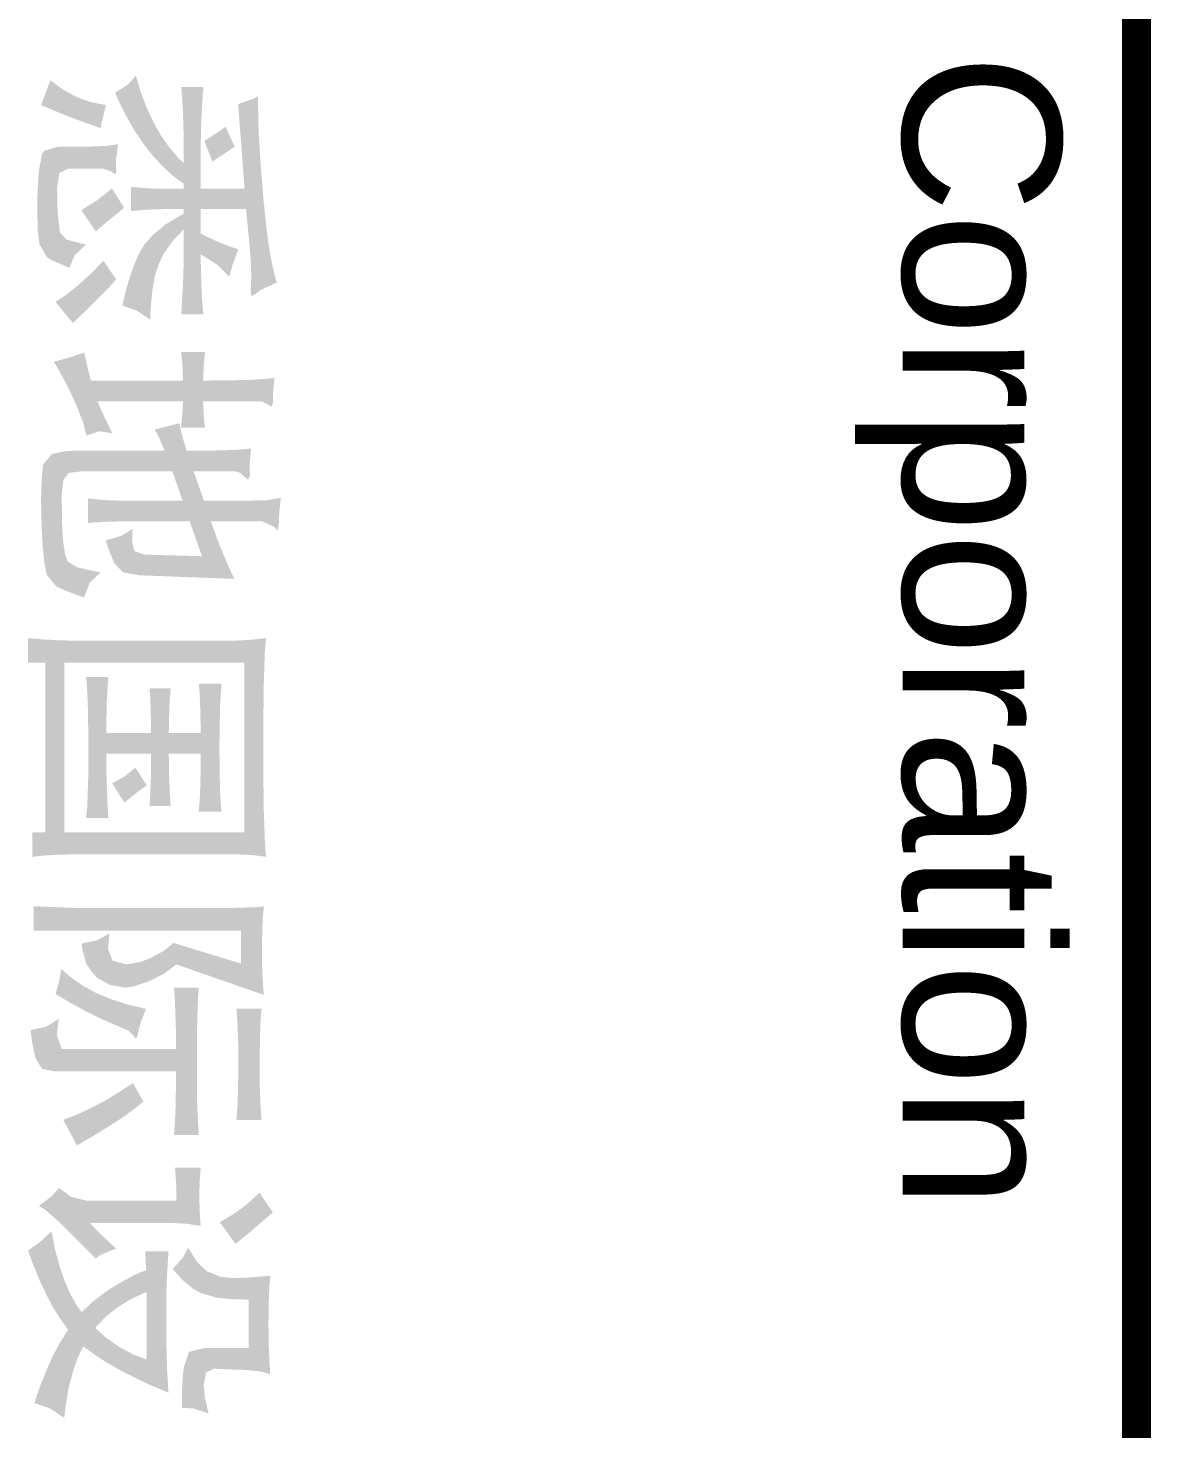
# Model space of a CAD drawing. Extents: x 447078 to 1776277, y 243534 to 519428.
# Drawn here: x 543856.4 to 544128.6, y 296993.2 to 297332.8 of the extents above; entities that cross this region are included whole.
import ezdxf

# ---------------------------------------------------------------- set-up
doc = ezdxf.new("R2010")
doc.units = 0
doc.header["$LTSCALE"] = 1000
doc.header["$MEASUREMENT"] = 0
for name, color, linetype in [('G-0-XREF', 2, 'Continuous'), ('图框CCDI_B0GA1+0.00$0$G-ANNO-TEXT', 33, 'Continuous'), ('图框CCDI_B0GA1+0.00$0$G-BORD', 3, 'Continuous')]:
    doc.layers.add(name, color=color, linetype=linetype)
doc.styles.add('图框CCDI_B0GA1+0.00$0$Standard', font='txt')

# ---------------------------------------------------------------- blocks, each defined once
blk = doc.blocks.new('图框CCDI_B0GA1+0.00$0$block31')
at = {"layer": '图框CCDI_B0GA1+0.00$0$G-ANNO-TEXT'}
h = blk.add_hatch(color=256, dxfattribs=at)
h.paths.add_polyline_path([(26.408, 29.581), (26.358, 29.565), (26.223, 29.532), (26.058, 29.499), (25.863, 29.469), (25.635, 29.443), (25.378, 29.416), (25.282, 29.41), (25.061, 29.39), (24.853, 29.377), (24.659, 29.364), (24.477, 29.357), (24.305, 29.354), (26.546, 29.321), (26.497, 29.387)])
h.paths.add_polyline_path([(24.15, 29.354), (24.18, 29.297), (24.246, 29.113), (24.263, 29.113), (24.345, 29.119), (24.487, 29.129), (24.688, 29.146), (24.952, 29.165), (25.272, 29.189), (25.517, 29.208), (26.018, 29.255), (26.137, 29.264), (26.319, 29.271), (26.573, 29.274), (26.546, 29.321), (24.305, 29.354)])
h.paths.add_polyline_path([(26.573, 29.274), (26.319, 29.271), (26.507, 29.264)], flags=17)
h.paths.add_polyline_path([(25.517, 29.208), (25.272, 29.189), (25.272, 28.657), (24.81, 28.657), (25.517, 28.657)])
h.paths.add_polyline_path([(26.005, 29.113), (25.969, 29.007), (25.899, 28.832), (25.814, 28.657), (25.517, 28.657), (26.068, 28.657), (26.071, 28.667), (26.193, 28.859), (26.299, 28.964), (26.335, 29.004), (26.259, 29.027), (26.206, 29.04)])
h.paths.add_polyline_path([(24.761, 29.07), (24.52, 28.958), (24.583, 28.872), (24.692, 28.703), (24.942, 28.799), (24.886, 28.885)])
h.paths.add_polyline_path([(24.038, 28.69), (24.038, 28.423), (24.177, 28.433), (24.355, 28.443), (24.546, 28.449), (24.748, 28.453), (24.962, 28.453), (25.764, 28.453), (25.843, 28.453), (26.068, 28.657), (25.517, 28.657), (24.81, 28.657), (24.8, 28.657), (24.593, 28.661), (24.395, 28.667), (24.21, 28.677)])
h.paths.add_polyline_path([(26.794, 28.69), (26.642, 28.677), (26.454, 28.667), (26.263, 28.661), (26.068, 28.657), (25.843, 28.453), (26.045, 28.453), (26.239, 28.449), (26.431, 28.443), (26.616, 28.433), (26.794, 28.423)])
h.paths.add_polyline_path([(25.764, 28.453), (24.962, 28.453), (25.573, 28.453), (25.599, 28.406), (25.708, 28.225), (25.827, 28.083), (25.949, 27.974), (25.966, 27.964), (26.088, 27.895), (26.249, 27.829), (26.447, 27.766), (26.688, 27.707), (26.688, 27.713), (26.748, 27.882), (26.857, 28.047), (26.731, 28.05), (26.52, 28.07), (26.342, 28.099), (26.193, 28.146), (26.061, 28.208), (25.909, 28.314)])
h.paths.add_polyline_path([(24.962, 28.453), (24.906, 28.393), (24.777, 28.284), (24.635, 28.182), (24.474, 28.09), (24.299, 28.007), (24.107, 27.934), (23.899, 27.872), (24.005, 27.779), (24.107, 27.621), (24.193, 27.657), (24.381, 27.75), (24.556, 27.849), (24.718, 27.958), (24.863, 28.07), (24.995, 28.192), (25.111, 28.317), (25.213, 28.453), (25.272, 28.453), (25.517, 28.453), (25.573, 28.453)])
h.paths.add_polyline_path([(25.517, 28.453), (25.272, 28.453), (25.272, 28.281), (25.272, 28.205), (25.266, 28.017), (25.249, 27.812), (25.543, 27.812), (25.533, 27.908), (25.52, 28.103), (25.517, 28.281)], flags=16)
h.paths.add_polyline_path([(25.503, 27.73), (25.266, 27.581), (25.309, 27.532), (25.421, 27.387), (25.53, 27.212), (25.791, 27.387), (25.741, 27.439), (25.612, 27.595)])
h.paths.add_polyline_path([(24.731, 27.657), (24.751, 27.529), (24.761, 27.314), (24.761, 26.994), (24.764, 26.921), (24.81, 26.763), (24.847, 26.736), (25.051, 26.697), (25.137, 26.69), (25.322, 26.68), (25.533, 26.677), (25.563, 26.677), (25.787, 26.684), (25.936, 26.703), (25.942, 26.703), (26.101, 26.793), (26.14, 26.859), (25.292, 26.918), (25.263, 26.918), (25.084, 26.944), (25.028, 27.047), (25.028, 27.479), (25.061, 27.571), (25.098, 27.621), (24.989, 27.631), (24.923, 27.631)])
h.paths.add_polyline_path([(26.371, 27.634), (26.144, 27.479), (26.147, 27.476), (26.309, 27.317), (26.444, 27.169), (26.556, 27.03), (26.642, 26.898), (26.899, 27.109), (26.758, 27.255), (26.616, 27.4), (26.487, 27.529)])
h.paths.add_polyline_path([(25.065, 27.634), (24.989, 27.631), (25.098, 27.621)], flags=16)
h.paths.add_polyline_path([(24.256, 27.509), (24.223, 27.33), (24.16, 27.156), (24.071, 26.991), (23.956, 26.835), (24.259, 26.723), (24.259, 26.727), (24.325, 26.885), (24.395, 27.053), (24.464, 27.241), (24.536, 27.443)])
h.paths.add_polyline_path([(25.946, 27.268), (25.932, 27.198), (25.886, 27.03), (25.8, 26.951), (25.794, 26.951), (25.596, 26.928), (25.484, 26.921), (25.292, 26.918), (26.14, 26.859), (26.23, 27.066), (26.078, 27.129)])
h = blk.add_hatch(color=256, dxfattribs=at)
h.paths.add_polyline_path([(26.408, 29.581), (26.358, 29.565), (26.223, 29.532), (26.058, 29.499), (25.863, 29.469), (25.635, 29.443), (25.378, 29.416), (25.282, 29.41), (25.061, 29.39), (24.853, 29.377), (24.659, 29.364), (24.477, 29.357), (24.305, 29.354), (26.546, 29.321), (26.497, 29.387)])
h.paths.add_polyline_path([(24.15, 29.354), (24.18, 29.297), (24.246, 29.113), (24.263, 29.113), (24.345, 29.119), (24.487, 29.129), (24.688, 29.146), (24.952, 29.165), (25.272, 29.189), (25.517, 29.208), (26.018, 29.255), (26.137, 29.264), (26.319, 29.271), (26.573, 29.274), (26.546, 29.321), (24.305, 29.354)])
h.paths.add_polyline_path([(26.573, 29.274), (26.319, 29.271), (26.507, 29.264)], flags=17)
h.paths.add_polyline_path([(25.517, 29.208), (25.272, 29.189), (25.272, 28.657), (24.81, 28.657), (25.517, 28.657)])
h.paths.add_polyline_path([(26.005, 29.113), (25.969, 29.007), (25.899, 28.832), (25.814, 28.657), (25.517, 28.657), (26.068, 28.657), (26.071, 28.667), (26.193, 28.859), (26.299, 28.964), (26.335, 29.004), (26.259, 29.027), (26.206, 29.04)])
h.paths.add_polyline_path([(24.761, 29.07), (24.52, 28.958), (24.583, 28.872), (24.692, 28.703), (24.942, 28.799), (24.886, 28.885)])
h.paths.add_polyline_path([(24.038, 28.69), (24.038, 28.423), (24.177, 28.433), (24.355, 28.443), (24.546, 28.449), (24.748, 28.453), (24.962, 28.453), (25.764, 28.453), (25.843, 28.453), (26.068, 28.657), (25.517, 28.657), (24.81, 28.657), (24.8, 28.657), (24.593, 28.661), (24.395, 28.667), (24.21, 28.677)])
h.paths.add_polyline_path([(26.794, 28.69), (26.642, 28.677), (26.454, 28.667), (26.263, 28.661), (26.068, 28.657), (25.843, 28.453), (26.045, 28.453), (26.239, 28.449), (26.431, 28.443), (26.616, 28.433), (26.794, 28.423)])
h.paths.add_polyline_path([(25.764, 28.453), (24.962, 28.453), (25.573, 28.453), (25.599, 28.406), (25.708, 28.225), (25.827, 28.083), (25.949, 27.974), (25.966, 27.964), (26.088, 27.895), (26.249, 27.829), (26.447, 27.766), (26.688, 27.707), (26.688, 27.713), (26.748, 27.882), (26.857, 28.047), (26.731, 28.05), (26.52, 28.07), (26.342, 28.099), (26.193, 28.146), (26.061, 28.208), (25.909, 28.314)])
h.paths.add_polyline_path([(24.962, 28.453), (24.906, 28.393), (24.777, 28.284), (24.635, 28.182), (24.474, 28.09), (24.299, 28.007), (24.107, 27.934), (23.899, 27.872), (24.005, 27.779), (24.107, 27.621), (24.193, 27.657), (24.381, 27.75), (24.556, 27.849), (24.718, 27.958), (24.863, 28.07), (24.995, 28.192), (25.111, 28.317), (25.213, 28.453), (25.272, 28.453), (25.517, 28.453), (25.573, 28.453)])
h.paths.add_polyline_path([(25.517, 28.453), (25.272, 28.453), (25.272, 28.281), (25.272, 28.205), (25.266, 28.017), (25.249, 27.812), (25.543, 27.812), (25.533, 27.908), (25.52, 28.103), (25.517, 28.281)], flags=16)
h.paths.add_polyline_path([(25.503, 27.73), (25.266, 27.581), (25.309, 27.532), (25.421, 27.387), (25.53, 27.212), (25.791, 27.387), (25.741, 27.439), (25.612, 27.595)])
h.paths.add_polyline_path([(24.731, 27.657), (24.751, 27.529), (24.761, 27.314), (24.761, 26.994), (24.764, 26.921), (24.81, 26.763), (24.847, 26.736), (25.051, 26.697), (25.137, 26.69), (25.322, 26.68), (25.533, 26.677), (25.563, 26.677), (25.787, 26.684), (25.936, 26.703), (25.942, 26.703), (26.101, 26.793), (26.14, 26.859), (25.292, 26.918), (25.263, 26.918), (25.084, 26.944), (25.028, 27.047), (25.028, 27.479), (25.061, 27.571), (25.098, 27.621), (24.989, 27.631), (24.923, 27.631)])
h.paths.add_polyline_path([(26.371, 27.634), (26.144, 27.479), (26.147, 27.476), (26.309, 27.317), (26.444, 27.169), (26.556, 27.03), (26.642, 26.898), (26.899, 27.109), (26.758, 27.255), (26.616, 27.4), (26.487, 27.529)])
h.paths.add_polyline_path([(25.065, 27.634), (24.989, 27.631), (25.098, 27.621)], flags=16)
h.paths.add_polyline_path([(24.256, 27.509), (24.223, 27.33), (24.16, 27.156), (24.071, 26.991), (23.956, 26.835), (24.259, 26.723), (24.259, 26.727), (24.325, 26.885), (24.395, 27.053), (24.464, 27.241), (24.536, 27.443)])
h.paths.add_polyline_path([(25.946, 27.268), (25.932, 27.198), (25.886, 27.03), (25.8, 26.951), (25.794, 26.951), (25.596, 26.928), (25.484, 26.921), (25.292, 26.918), (26.14, 26.859), (26.23, 27.066), (26.078, 27.129)])
h = blk.add_hatch(color=256, dxfattribs=at)
h.paths.add_polyline_path([(29.018, 29.628), (29.018, 29.624), (29.045, 29.469), (29.051, 29.241), (29.051, 28.697), (29.302, 28.779), (29.302, 29.37), (29.302, 29.403), (29.371, 29.552), (29.418, 29.591), (29.305, 29.608), (29.22, 29.608)])
h.paths.add_polyline_path([(27.563, 29.552), (27.569, 29.515), (27.579, 29.4), (27.589, 29.225), (27.593, 28.987), (27.596, 28.687), (27.847, 28.687), (27.847, 29.393), (27.883, 29.472), (27.916, 29.512), (27.876, 29.532), (27.741, 29.535)])
h.paths.add_polyline_path([(28.421, 29.268), (28.421, 29.258), (28.434, 29.109), (28.441, 28.934), (28.447, 28.727), (28.447, 28.486), (29.051, 28.439), (29.051, 27.75), (29.051, 27.684), (29.045, 27.499), (29.025, 27.291), (29.322, 27.291), (29.315, 27.373), (29.305, 27.568), (29.302, 27.75), (29.302, 28.525), (28.695, 28.571), (28.695, 29.066), (28.715, 29.139), (28.764, 29.189), (28.797, 29.231), (28.626, 29.251), (28.609, 29.251)])
h.paths.add_polyline_path([(28.751, 29.255), (28.626, 29.251), (28.797, 29.231)], flags=17)
h.paths.add_polyline_path([(29.999, 29.066), (29.883, 29.01), (29.728, 28.944), (29.533, 28.865), (29.302, 28.779), (29.051, 28.697), (29.725, 28.674), (29.705, 27.971), (29.662, 27.852), (29.546, 27.826), (29.923, 27.727), (29.956, 27.915)])
h.paths.add_polyline_path([(27.249, 28.71), (27.249, 28.42), (27.398, 28.436), (27.596, 28.443), (27.847, 28.443), (27.596, 28.687), (27.418, 28.694)])
h.paths.add_polyline_path([(28.167, 28.71), (28.061, 28.697), (27.847, 28.687), (27.596, 28.687), (27.847, 28.443), (27.992, 28.436), (28.167, 28.42)])
h.paths.add_polyline_path([(29.051, 28.697), (28.695, 28.571), (29.302, 28.525), (29.725, 28.674)])
h.paths.add_polyline_path([(28.447, 28.486), (28.263, 28.433), (28.114, 28.397), (28.19, 28.099), (28.256, 28.139), (28.447, 28.222), (28.695, 28.314), (29.051, 28.439)])
h.paths.add_polyline_path([(27.847, 28.443), (27.596, 28.443), (27.596, 27.327), (27.847, 27.406)])
h.paths.add_polyline_path([(28.695, 28.314), (28.447, 28.222), (28.447, 27.099), (28.451, 27.02), (28.487, 26.852), (28.612, 26.75), (28.632, 26.746), (28.781, 26.73), (29.032, 26.723), (29.041, 26.723), (29.249, 26.727), (29.441, 26.733), (29.616, 26.743), (29.804, 26.763), (29.952, 26.793), (30.091, 26.908), (29.028, 26.974), (28.975, 26.974), (28.797, 26.994), (28.715, 27.06), (28.695, 27.225)])
h.paths.add_polyline_path([(29.395, 27.832), (29.48, 27.69), (29.533, 27.505), (29.655, 27.548), (29.81, 27.611), (29.923, 27.72), (29.923, 27.727), (29.546, 27.826)], flags=17)
h.paths.add_polyline_path([(28.236, 27.588), (28.197, 27.568), (28.028, 27.486), (27.847, 27.406), (27.596, 27.327), (27.444, 27.288), (27.256, 27.245), (27.315, 27.073), (27.368, 26.878), (27.487, 26.948), (27.652, 27.037), (27.837, 27.126), (27.916, 27.159), (28.111, 27.235), (28.263, 27.274), (28.21, 27.426)])
h.paths.add_polyline_path([(29.919, 27.446), (29.906, 27.364), (29.857, 27.156), (29.787, 27.043), (29.701, 27.014), (29.55, 26.991), (29.325, 26.977), (29.028, 26.974), (30.091, 26.908), (30.147, 27.03), (30.226, 27.248), (30.216, 27.248), (30.048, 27.311)])
h = blk.add_hatch(color=256, dxfattribs=at)
h.paths.add_polyline_path([(29.018, 29.628), (29.018, 29.624), (29.045, 29.469), (29.051, 29.241), (29.051, 28.697), (29.302, 28.779), (29.302, 29.37), (29.302, 29.403), (29.371, 29.552), (29.418, 29.591), (29.305, 29.608), (29.22, 29.608)])
h.paths.add_polyline_path([(27.563, 29.552), (27.569, 29.515), (27.579, 29.4), (27.589, 29.225), (27.593, 28.987), (27.596, 28.687), (27.847, 28.687), (27.847, 29.393), (27.883, 29.472), (27.916, 29.512), (27.876, 29.532), (27.741, 29.535)])
h.paths.add_polyline_path([(28.421, 29.268), (28.421, 29.258), (28.434, 29.109), (28.441, 28.934), (28.447, 28.727), (28.447, 28.486), (29.051, 28.439), (29.051, 27.75), (29.051, 27.684), (29.045, 27.499), (29.025, 27.291), (29.322, 27.291), (29.315, 27.373), (29.305, 27.568), (29.302, 27.75), (29.302, 28.525), (28.695, 28.571), (28.695, 29.066), (28.715, 29.139), (28.764, 29.189), (28.797, 29.231), (28.626, 29.251), (28.609, 29.251)])
h.paths.add_polyline_path([(28.751, 29.255), (28.626, 29.251), (28.797, 29.231)], flags=17)
h.paths.add_polyline_path([(29.999, 29.066), (29.883, 29.01), (29.728, 28.944), (29.533, 28.865), (29.302, 28.779), (29.051, 28.697), (29.725, 28.674), (29.705, 27.971), (29.662, 27.852), (29.546, 27.826), (29.923, 27.727), (29.956, 27.915)])
h.paths.add_polyline_path([(27.249, 28.71), (27.249, 28.42), (27.398, 28.436), (27.596, 28.443), (27.847, 28.443), (27.596, 28.687), (27.418, 28.694)])
h.paths.add_polyline_path([(28.167, 28.71), (28.061, 28.697), (27.847, 28.687), (27.596, 28.687), (27.847, 28.443), (27.992, 28.436), (28.167, 28.42)])
h.paths.add_polyline_path([(29.051, 28.697), (28.695, 28.571), (29.302, 28.525), (29.725, 28.674)])
h.paths.add_polyline_path([(28.447, 28.486), (28.263, 28.433), (28.114, 28.397), (28.19, 28.099), (28.256, 28.139), (28.447, 28.222), (28.695, 28.314), (29.051, 28.439)])
h.paths.add_polyline_path([(27.847, 28.443), (27.596, 28.443), (27.596, 27.327), (27.847, 27.406)])
h.paths.add_polyline_path([(28.695, 28.314), (28.447, 28.222), (28.447, 27.099), (28.451, 27.02), (28.487, 26.852), (28.612, 26.75), (28.632, 26.746), (28.781, 26.73), (29.032, 26.723), (29.041, 26.723), (29.249, 26.727), (29.441, 26.733), (29.616, 26.743), (29.804, 26.763), (29.952, 26.793), (30.091, 26.908), (29.028, 26.974), (28.975, 26.974), (28.797, 26.994), (28.715, 27.06), (28.695, 27.225)])
h.paths.add_polyline_path([(29.395, 27.832), (29.48, 27.69), (29.533, 27.505), (29.655, 27.548), (29.81, 27.611), (29.923, 27.72), (29.923, 27.727), (29.546, 27.826)], flags=17)
h.paths.add_polyline_path([(28.236, 27.588), (28.197, 27.568), (28.028, 27.486), (27.847, 27.406), (27.596, 27.327), (27.444, 27.288), (27.256, 27.245), (27.315, 27.073), (27.368, 26.878), (27.487, 26.948), (27.652, 27.037), (27.837, 27.126), (27.916, 27.159), (28.111, 27.235), (28.263, 27.274), (28.21, 27.426)])
h.paths.add_polyline_path([(29.919, 27.446), (29.906, 27.364), (29.857, 27.156), (29.787, 27.043), (29.701, 27.014), (29.55, 26.991), (29.325, 26.977), (29.028, 26.974), (30.091, 26.908), (30.147, 27.03), (30.226, 27.248), (30.216, 27.248), (30.048, 27.311)])
h = blk.add_hatch(color=256, dxfattribs=at)
h.paths.add_polyline_path([(33.368, 29.453), (33.289, 29.443), (33.177, 29.436), (33.022, 29.43), (32.83, 29.423), (32.602, 29.42), (32.335, 29.416), (32.028, 29.416), (33.345, 29.274)])
h.paths.add_polyline_path([(30.718, 29.453), (30.738, 29.261), (33.071, 29.185), (33.071, 27.004), (31.015, 27.004), (30.744, 26.951), (30.734, 26.76), (30.718, 26.565), (31.015, 26.565), (31.015, 26.776), (33.071, 26.776), (33.342, 26.915), (33.338, 27.113), (33.338, 29.073), (33.345, 29.274), (32.028, 29.416), (31.761, 29.416), (31.484, 29.42), (31.249, 29.423), (31.055, 29.43), (30.903, 29.433), (30.791, 29.443)])
h.paths.add_polyline_path([(30.738, 29.261), (30.748, 29.073), (30.748, 27.106), (30.744, 26.951), (31.015, 27.004), (31.015, 29.185), (33.071, 29.185)], flags=17)
h.paths.add_polyline_path([(31.269, 28.911), (31.269, 28.634), (31.282, 28.637), (31.434, 28.647), (31.626, 28.654), (31.866, 28.657), (32.078, 28.885), (32.015, 28.885), (31.764, 28.888), (31.556, 28.892), (31.391, 28.901)], flags=16)
h.paths.add_polyline_path([(32.82, 28.911), (32.728, 28.901), (32.566, 28.892), (32.352, 28.888), (32.078, 28.885), (31.866, 28.657), (32.117, 28.657), (32.269, 28.657), (32.474, 28.654), (32.659, 28.647), (32.82, 28.634)], flags=16)
h.paths.add_polyline_path([(31.866, 28.657), (31.866, 28.271), (32.117, 28.271), (32.117, 28.657)], flags=16)
h.paths.add_polyline_path([(31.325, 28.294), (31.325, 28.037), (31.457, 28.047), (31.645, 28.053), (31.866, 28.057), (32.117, 28.057), (32.117, 28.271), (31.866, 28.271), (31.682, 28.274), (31.487, 28.281)], flags=16)
h.paths.add_polyline_path([(32.751, 28.294), (32.708, 28.291), (32.546, 28.281), (32.352, 28.274), (32.117, 28.271), (32.117, 28.057), (32.2, 28.057), (32.434, 28.053), (32.616, 28.047), (32.751, 28.037)], flags=16)
h.paths.add_polyline_path([(32.117, 28.057), (31.866, 28.057), (31.866, 27.515), (32.117, 27.515)], flags=16)
h.paths.add_polyline_path([(32.5, 28.004), (32.286, 27.865), (32.388, 27.743), (32.477, 27.585), (32.711, 27.733), (32.629, 27.832)], flags=16)
h.paths.add_polyline_path([(31.187, 27.538), (31.187, 27.268), (31.246, 27.274), (31.391, 27.284), (31.573, 27.291), (31.794, 27.294), (32.055, 27.297), (31.866, 27.515), (31.725, 27.515), (31.5, 27.519), (31.322, 27.529)], flags=16)
h.paths.add_polyline_path([(32.896, 27.538), (32.886, 27.538), (32.741, 27.529), (32.566, 27.522), (32.358, 27.515), (32.117, 27.515), (31.866, 27.515), (32.055, 27.297), (32.167, 27.297), (32.414, 27.294), (32.619, 27.288), (32.781, 27.281), (32.896, 27.268)], flags=16)
h.paths.add_polyline_path([(33.342, 26.915), (33.071, 26.776), (33.071, 26.618), (33.368, 26.618), (33.355, 26.727)])
h = blk.add_hatch(color=256, dxfattribs=at)
h.paths.add_polyline_path([(33.368, 29.453), (33.289, 29.443), (33.177, 29.436), (33.022, 29.43), (32.83, 29.423), (32.602, 29.42), (32.335, 29.416), (32.028, 29.416), (33.345, 29.274)])
h.paths.add_polyline_path([(30.718, 29.453), (30.738, 29.261), (33.071, 29.185), (33.071, 27.004), (31.015, 27.004), (30.744, 26.951), (30.734, 26.76), (30.718, 26.565), (31.015, 26.565), (31.015, 26.776), (33.071, 26.776), (33.342, 26.915), (33.338, 27.113), (33.338, 29.073), (33.345, 29.274), (32.028, 29.416), (31.761, 29.416), (31.484, 29.42), (31.249, 29.423), (31.055, 29.43), (30.903, 29.433), (30.791, 29.443)])
h.paths.add_polyline_path([(30.738, 29.261), (30.748, 29.073), (30.748, 27.106), (30.744, 26.951), (31.015, 27.004), (31.015, 29.185), (33.071, 29.185)], flags=17)
h.paths.add_polyline_path([(31.269, 28.911), (31.269, 28.634), (31.282, 28.637), (31.434, 28.647), (31.626, 28.654), (31.866, 28.657), (32.078, 28.885), (32.015, 28.885), (31.764, 28.888), (31.556, 28.892), (31.391, 28.901)], flags=16)
h.paths.add_polyline_path([(32.82, 28.911), (32.728, 28.901), (32.566, 28.892), (32.352, 28.888), (32.078, 28.885), (31.866, 28.657), (32.117, 28.657), (32.269, 28.657), (32.474, 28.654), (32.659, 28.647), (32.82, 28.634)], flags=16)
h.paths.add_polyline_path([(31.866, 28.657), (31.866, 28.271), (32.117, 28.271), (32.117, 28.657)], flags=16)
h.paths.add_polyline_path([(31.325, 28.294), (31.325, 28.037), (31.457, 28.047), (31.645, 28.053), (31.866, 28.057), (32.117, 28.057), (32.117, 28.271), (31.866, 28.271), (31.682, 28.274), (31.487, 28.281)], flags=16)
h.paths.add_polyline_path([(32.751, 28.294), (32.708, 28.291), (32.546, 28.281), (32.352, 28.274), (32.117, 28.271), (32.117, 28.057), (32.2, 28.057), (32.434, 28.053), (32.616, 28.047), (32.751, 28.037)], flags=16)
h.paths.add_polyline_path([(32.117, 28.057), (31.866, 28.057), (31.866, 27.515), (32.117, 27.515)], flags=16)
h.paths.add_polyline_path([(32.5, 28.004), (32.286, 27.865), (32.388, 27.743), (32.477, 27.585), (32.711, 27.733), (32.629, 27.832)], flags=16)
h.paths.add_polyline_path([(31.187, 27.538), (31.187, 27.268), (31.246, 27.274), (31.391, 27.284), (31.573, 27.291), (31.794, 27.294), (32.055, 27.297), (31.866, 27.515), (31.725, 27.515), (31.5, 27.519), (31.322, 27.529)], flags=16)
h.paths.add_polyline_path([(32.896, 27.538), (32.886, 27.538), (32.741, 27.529), (32.566, 27.522), (32.358, 27.515), (32.117, 27.515), (31.866, 27.515), (32.055, 27.297), (32.167, 27.297), (32.414, 27.294), (32.619, 27.288), (32.781, 27.281), (32.896, 27.268)], flags=16)
h.paths.add_polyline_path([(33.342, 26.915), (33.071, 26.776), (33.071, 26.618), (33.368, 26.618), (33.355, 26.727)])
h = blk.add_hatch(color=256, dxfattribs=at)
h.paths.add_polyline_path([(33.969, 29.423), (33.979, 29.304), (34.503, 29.4), (34.312, 29.403), (34.114, 29.41)])
h.paths.add_polyline_path([(35.041, 29.423), (34.926, 29.413), (34.741, 29.403), (34.503, 29.4), (33.979, 29.304), (34.662, 29.146), (34.411, 28.327), (34.5, 28.222), (34.596, 28.047), (34.642, 27.928), (34.672, 27.76), (34.626, 27.588), (34.484, 27.535), (34.381, 27.397), (34.418, 27.215), (34.487, 27.222), (34.672, 27.274), (34.81, 27.377), (34.83, 27.397), (34.919, 27.552), (34.952, 27.74), (34.939, 27.842), (34.873, 28.04), (34.784, 28.212), (34.672, 28.364)])
h.paths.add_polyline_path([(35.21, 29.393), (35.21, 29.09), (35.282, 29.096), (35.447, 29.106), (35.649, 29.113), (35.886, 29.113), (35.89, 29.373), (35.754, 29.373), (35.54, 29.377), (35.358, 29.383)])
h.paths.add_polyline_path([(36.556, 29.393), (36.49, 29.39), (36.329, 29.38), (36.127, 29.373), (35.89, 29.373), (35.886, 29.113), (36.012, 29.113), (36.23, 29.109), (36.411, 29.103), (36.556, 29.09)])
h.paths.add_polyline_path([(33.979, 29.304), (33.985, 29.113), (33.989, 28.915), (33.989, 27.41), (33.989, 27.397), (33.989, 27.198), (33.982, 27.007), (33.975, 26.816), (33.966, 26.634), (34.263, 26.634), (34.263, 29.146), (34.662, 29.146)])
h.paths.add_polyline_path([(36.738, 28.634), (36.659, 28.631), (36.503, 28.621), (36.315, 28.614), (36.101, 28.611), (35.857, 28.611), (35.698, 28.36), (35.966, 28.36), (35.972, 28.36), (36.183, 28.357), (36.381, 28.354), (36.566, 28.347), (36.738, 28.334)])
h.paths.add_polyline_path([(34.952, 28.634), (34.952, 28.334), (35.081, 28.344), (35.256, 28.35), (35.461, 28.357), (35.698, 28.36), (35.857, 28.611), (35.682, 28.611), (35.461, 28.614), (35.266, 28.618), (35.098, 28.624)])
h.paths.add_polyline_path([(35.698, 28.36), (35.698, 26.994), (35.695, 26.974), (35.536, 26.915), (35.966, 26.875), (35.966, 28.36)])
h.paths.add_polyline_path([(35.21, 27.994), (35.206, 27.977), (35.157, 27.769), (35.094, 27.575), (35.022, 27.4), (34.936, 27.238), (34.837, 27.096), (34.728, 26.967), (34.87, 26.944), (35.028, 26.898), (35.045, 26.921), (35.134, 27.073), (35.236, 27.258), (35.332, 27.453), (35.398, 27.604), (35.474, 27.783), (35.536, 27.845), (35.569, 27.868), (35.55, 27.888), (35.391, 27.925)])
h.paths.add_polyline_path([(36.335, 27.964), (36.107, 27.835), (36.111, 27.832), (36.223, 27.664), (36.325, 27.496), (36.414, 27.327), (36.49, 27.159), (36.556, 26.991), (36.866, 27.159), (36.86, 27.169), (36.748, 27.36), (36.639, 27.538), (36.536, 27.697), (36.434, 27.839)])
h.paths.add_polyline_path([(34.296, 27.552), (34.381, 27.397), (34.484, 27.535)], flags=17)
h.paths.add_polyline_path([(35.332, 26.938), (35.428, 26.783), (35.467, 26.595), (35.649, 26.621), (35.804, 26.654), (35.936, 26.733), (35.966, 26.875), (35.536, 26.915), (35.527, 26.915)])
h = blk.add_hatch(color=256, dxfattribs=at)
h.paths.add_polyline_path([(33.969, 29.423), (33.979, 29.304), (34.503, 29.4), (34.312, 29.403), (34.114, 29.41)])
h.paths.add_polyline_path([(35.041, 29.423), (34.926, 29.413), (34.741, 29.403), (34.503, 29.4), (33.979, 29.304), (34.662, 29.146), (34.411, 28.327), (34.5, 28.222), (34.596, 28.047), (34.642, 27.928), (34.672, 27.76), (34.626, 27.588), (34.484, 27.535), (34.381, 27.397), (34.418, 27.215), (34.487, 27.222), (34.672, 27.274), (34.81, 27.377), (34.83, 27.397), (34.919, 27.552), (34.952, 27.74), (34.939, 27.842), (34.873, 28.04), (34.784, 28.212), (34.672, 28.364)])
h.paths.add_polyline_path([(35.21, 29.393), (35.21, 29.09), (35.282, 29.096), (35.447, 29.106), (35.649, 29.113), (35.886, 29.113), (35.89, 29.373), (35.754, 29.373), (35.54, 29.377), (35.358, 29.383)])
h.paths.add_polyline_path([(36.556, 29.393), (36.49, 29.39), (36.329, 29.38), (36.127, 29.373), (35.89, 29.373), (35.886, 29.113), (36.012, 29.113), (36.23, 29.109), (36.411, 29.103), (36.556, 29.09)])
h.paths.add_polyline_path([(33.979, 29.304), (33.985, 29.113), (33.989, 28.915), (33.989, 27.41), (33.989, 27.397), (33.989, 27.198), (33.982, 27.007), (33.975, 26.816), (33.966, 26.634), (34.263, 26.634), (34.263, 29.146), (34.662, 29.146)])
h.paths.add_polyline_path([(36.738, 28.634), (36.659, 28.631), (36.503, 28.621), (36.315, 28.614), (36.101, 28.611), (35.857, 28.611), (35.698, 28.36), (35.966, 28.36), (35.972, 28.36), (36.183, 28.357), (36.381, 28.354), (36.566, 28.347), (36.738, 28.334)])
h.paths.add_polyline_path([(34.952, 28.634), (34.952, 28.334), (35.081, 28.344), (35.256, 28.35), (35.461, 28.357), (35.698, 28.36), (35.857, 28.611), (35.682, 28.611), (35.461, 28.614), (35.266, 28.618), (35.098, 28.624)])
h.paths.add_polyline_path([(35.698, 28.36), (35.698, 26.994), (35.695, 26.974), (35.536, 26.915), (35.966, 26.875), (35.966, 28.36)])
h.paths.add_polyline_path([(35.21, 27.994), (35.206, 27.977), (35.157, 27.769), (35.094, 27.575), (35.022, 27.4), (34.936, 27.238), (34.837, 27.096), (34.728, 26.967), (34.87, 26.944), (35.028, 26.898), (35.045, 26.921), (35.134, 27.073), (35.236, 27.258), (35.332, 27.453), (35.398, 27.604), (35.474, 27.783), (35.536, 27.845), (35.569, 27.868), (35.55, 27.888), (35.391, 27.925)])
h.paths.add_polyline_path([(36.335, 27.964), (36.107, 27.835), (36.111, 27.832), (36.223, 27.664), (36.325, 27.496), (36.414, 27.327), (36.49, 27.159), (36.556, 26.991), (36.866, 27.159), (36.86, 27.169), (36.748, 27.36), (36.639, 27.538), (36.536, 27.697), (36.434, 27.839)])
h.paths.add_polyline_path([(34.296, 27.552), (34.381, 27.397), (34.484, 27.535)], flags=17)
h.paths.add_polyline_path([(35.332, 26.938), (35.428, 26.783), (35.467, 26.595), (35.649, 26.621), (35.804, 26.654), (35.936, 26.733), (35.966, 26.875), (35.536, 26.915), (35.527, 26.915)])
h = blk.add_hatch(color=256, dxfattribs=at)
h.paths.add_polyline_path([(37.678, 29.532), (37.437, 29.37), (37.457, 29.35), (37.579, 29.218), (37.692, 29.063), (37.797, 28.888), (38.058, 29.08), (38.048, 29.093), (37.919, 29.251), (37.794, 29.397)])
h.paths.add_polyline_path([(38.444, 29.502), (38.451, 29.426), (39.032, 29.479), (39.012, 29.479), (38.777, 29.482), (38.586, 29.489)], flags=16)
h.paths.add_polyline_path([(39.635, 29.502), (39.616, 29.499), (39.461, 29.489), (39.266, 29.482), (39.032, 29.479), (38.451, 29.426), (38.467, 29.228), (38.474, 29.053), (38.457, 28.898), (38.391, 28.733), (38.279, 28.614), (38.104, 28.505), (38.226, 28.443), (38.362, 28.317), (38.49, 28.43), (38.602, 28.565), (38.652, 28.654), (38.708, 28.839), (38.711, 28.855), (38.728, 29.027), (38.734, 29.241), (39.322, 29.241), (39.602, 29.364)])
h.paths.add_polyline_path([(39.602, 29.364), (39.322, 29.241), (39.322, 28.694), (39.365, 28.525), (39.371, 28.515), (39.553, 28.453), (39.632, 28.443), (39.81, 28.433), (40.048, 28.433), (40.051, 28.562), (39.767, 28.694), (39.616, 28.723), (39.573, 28.816), (39.573, 28.859), (39.583, 29.08), (39.586, 29.198)])
h.paths.add_polyline_path([(40.114, 28.753), (39.926, 28.71), (39.767, 28.694), (40.051, 28.562)])
h.paths.add_polyline_path([(37.84, 28.657), (37.695, 28.647), (37.494, 28.641), (37.814, 28.479)])
h.paths.add_polyline_path([(37.137, 28.657), (37.137, 28.344), (37.15, 28.347), (37.319, 28.36), (37.536, 28.364), (37.814, 28.479), (37.494, 28.641), (37.319, 28.644)])
h.paths.add_polyline_path([(37.814, 28.479), (37.536, 28.364), (37.536, 27.327), (37.533, 27.268), (37.804, 27.314), (37.804, 28.241), (37.804, 28.281)])
h.paths.add_polyline_path([(39.863, 28.268), (39.761, 28.261), (39.589, 28.251), (39.401, 28.245), (39.197, 28.241), (38.975, 28.241), (39.771, 28.05)])
h.paths.add_polyline_path([(38.15, 28.268), (38.15, 27.984), (38.177, 27.987), (38.378, 27.997), (38.639, 28.004), (39.461, 28.004), (39.771, 28.05), (38.975, 28.241), (38.9, 28.241), (38.672, 28.241), (38.47, 28.248), (38.296, 28.258)])
h.paths.add_polyline_path([(39.771, 28.05), (39.461, 28.004), (39.395, 27.832), (39.302, 27.661), (39.197, 27.512), (39.078, 27.38), (39.404, 27.377), (39.494, 27.515), (39.586, 27.674), (39.678, 27.855)])
h.paths.add_polyline_path([(38.639, 28.004), (38.378, 27.997), (38.414, 27.901), (38.5, 27.733), (38.602, 27.562), (38.645, 27.499), (38.767, 27.34), (38.886, 27.215), (38.82, 27.165), (38.682, 27.086), (38.523, 27.014), (38.342, 26.951), (38.134, 26.895), (37.906, 26.849), (38.038, 26.707), (38.14, 26.565), (38.286, 26.618), (38.49, 26.7), (38.672, 26.786), (38.833, 26.872), (38.975, 26.961), (39.098, 27.05), (39.804, 27.057), (39.619, 27.106), (39.451, 27.162), (39.299, 27.235), (39.315, 27.255), (39.404, 27.377), (39.078, 27.38), (39.068, 27.387), (38.939, 27.509), (38.824, 27.654), (38.725, 27.819)])
h.paths.add_polyline_path([(38.114, 27.634), (38.074, 27.588), (37.946, 27.449), (37.804, 27.314), (37.533, 27.268), (37.487, 27.086), (37.381, 26.941), (37.484, 26.849), (37.599, 26.697), (37.649, 26.779), (37.8, 26.948), (38.236, 27.383), (38.19, 27.449)])
h.paths.add_polyline_path([(39.804, 27.057), (39.098, 27.05), (39.121, 27.037), (39.263, 26.948), (39.421, 26.862), (39.596, 26.786), (39.784, 26.71), (39.989, 26.641), (39.995, 26.667), (40.055, 26.835), (40.167, 27.004), (40.005, 27.024)])
h = blk.add_hatch(color=256, dxfattribs=at)
h.paths.add_polyline_path([(37.678, 29.532), (37.437, 29.37), (37.457, 29.35), (37.579, 29.218), (37.692, 29.063), (37.797, 28.888), (38.058, 29.08), (38.048, 29.093), (37.919, 29.251), (37.794, 29.397)])
h.paths.add_polyline_path([(38.444, 29.502), (38.451, 29.426), (39.032, 29.479), (39.012, 29.479), (38.777, 29.482), (38.586, 29.489)], flags=16)
h.paths.add_polyline_path([(39.635, 29.502), (39.616, 29.499), (39.461, 29.489), (39.266, 29.482), (39.032, 29.479), (38.451, 29.426), (38.467, 29.228), (38.474, 29.053), (38.457, 28.898), (38.391, 28.733), (38.279, 28.614), (38.104, 28.505), (38.226, 28.443), (38.362, 28.317), (38.49, 28.43), (38.602, 28.565), (38.652, 28.654), (38.708, 28.839), (38.711, 28.855), (38.728, 29.027), (38.734, 29.241), (39.322, 29.241), (39.602, 29.364)])
h.paths.add_polyline_path([(39.602, 29.364), (39.322, 29.241), (39.322, 28.694), (39.365, 28.525), (39.371, 28.515), (39.553, 28.453), (39.632, 28.443), (39.81, 28.433), (40.048, 28.433), (40.051, 28.562), (39.767, 28.694), (39.616, 28.723), (39.573, 28.816), (39.573, 28.859), (39.583, 29.08), (39.586, 29.198)])
h.paths.add_polyline_path([(40.114, 28.753), (39.926, 28.71), (39.767, 28.694), (40.051, 28.562)])
h.paths.add_polyline_path([(37.84, 28.657), (37.695, 28.647), (37.494, 28.641), (37.814, 28.479)])
h.paths.add_polyline_path([(37.137, 28.657), (37.137, 28.344), (37.15, 28.347), (37.319, 28.36), (37.536, 28.364), (37.814, 28.479), (37.494, 28.641), (37.319, 28.644)])
h.paths.add_polyline_path([(37.814, 28.479), (37.536, 28.364), (37.536, 27.327), (37.533, 27.268), (37.804, 27.314), (37.804, 28.241), (37.804, 28.281)])
h.paths.add_polyline_path([(39.863, 28.268), (39.761, 28.261), (39.589, 28.251), (39.401, 28.245), (39.197, 28.241), (38.975, 28.241), (39.771, 28.05)])
h.paths.add_polyline_path([(38.15, 28.268), (38.15, 27.984), (38.177, 27.987), (38.378, 27.997), (38.639, 28.004), (39.461, 28.004), (39.771, 28.05), (38.975, 28.241), (38.9, 28.241), (38.672, 28.241), (38.47, 28.248), (38.296, 28.258)])
h.paths.add_polyline_path([(39.771, 28.05), (39.461, 28.004), (39.395, 27.832), (39.302, 27.661), (39.197, 27.512), (39.078, 27.38), (39.404, 27.377), (39.494, 27.515), (39.586, 27.674), (39.678, 27.855)])
h.paths.add_polyline_path([(38.639, 28.004), (38.378, 27.997), (38.414, 27.901), (38.5, 27.733), (38.602, 27.562), (38.645, 27.499), (38.767, 27.34), (38.886, 27.215), (38.82, 27.165), (38.682, 27.086), (38.523, 27.014), (38.342, 26.951), (38.134, 26.895), (37.906, 26.849), (38.038, 26.707), (38.14, 26.565), (38.286, 26.618), (38.49, 26.7), (38.672, 26.786), (38.833, 26.872), (38.975, 26.961), (39.098, 27.05), (39.804, 27.057), (39.619, 27.106), (39.451, 27.162), (39.299, 27.235), (39.315, 27.255), (39.404, 27.377), (39.078, 27.38), (39.068, 27.387), (38.939, 27.509), (38.824, 27.654), (38.725, 27.819)])
h.paths.add_polyline_path([(38.114, 27.634), (38.074, 27.588), (37.946, 27.449), (37.804, 27.314), (37.533, 27.268), (37.487, 27.086), (37.381, 26.941), (37.484, 26.849), (37.599, 26.697), (37.649, 26.779), (37.8, 26.948), (38.236, 27.383), (38.19, 27.449)])
h.paths.add_polyline_path([(39.804, 27.057), (39.098, 27.05), (39.121, 27.037), (39.263, 26.948), (39.421, 26.862), (39.596, 26.786), (39.784, 26.71), (39.989, 26.641), (39.995, 26.667), (40.055, 26.835), (40.167, 27.004), (40.005, 27.024)])
blk = doc.blocks.new('图框CCDI_B0GA1+0.00')
at = {"layer": '图框CCDI_B0GA1+0.00$0$G-BORD', "const_width": 35}
for points in [[(83100, 22200), (75100, 22200)], [(75100, 22200), (83100, 22200)]]:
    blk.add_lwpolyline(points, dxfattribs=at)
at = {"layer": '图框CCDI_B0GA1+0.00$0$G-BORD', "xscale": 100, "yscale": 100, "zscale": 100}
blk.add_blockref('图框CCDI_B0GA1+0.00$0$block31', (75100, 18200), dxfattribs=at)
at = {"layer": '图框CCDI_B0GA1+0.00$0$G-ANNO-TEXT', "insert": (76405, 21858.8), "char_height": 191.911, "attachment_point": 7, "style": '图框CCDI_B0GA1+0.00$0$Standard'}
blk.add_mtext('\\fArial Unicode MS|b0|i0|c0|p34;\\W1;/ Design Corporation', dxfattribs=at)

msp = doc.modelspace()

# ---------------------------------------------------------------- block references
at = {"layer": 'G-0-XREF', "xscale": 0.2, "yscale": 0.2, "zscale": 0.2, "rotation": 270}
msp.add_blockref('图框CCDI_B0GA1+0.00', (539685.14, 312819.23), dxfattribs=at)

doc.saveas('drawing.dxf')
